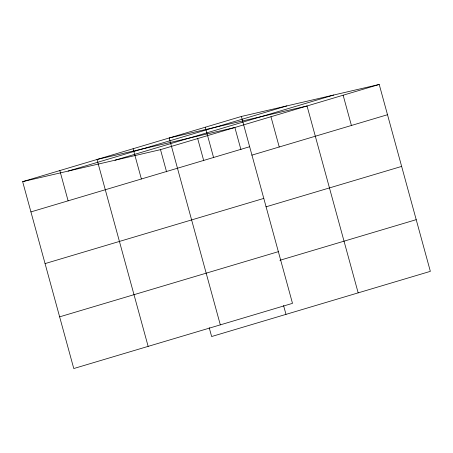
<?xml version="1.0" encoding="UTF-8"?>
<svg xmlns="http://www.w3.org/2000/svg" width="453" height="453" viewBox="0 0 453 453"><rect width="100%" height="100%" fill="white"/><g stroke="black" fill="none" stroke-linecap="round" stroke-linejoin="round"><path stroke-width="0.68" d="M241.37 116.466L292.496 303.351L73.777 368.538L22.65 181.647L241.37 116.466L379.223 84.462L430.35 271.353L211.63 336.534L209.207 327.689M68.143 171.087L286.862 105.906M115.011 160.209L333.731 95.028M22.65 181.647L160.504 149.649L379.223 84.462M30.929 211.908L249.648 146.727M251.834 155.153L387.502 114.722M45.068 263.595L263.788 198.414M265.973 206.84L401.641 166.41M59.637 316.845L278.357 251.664M279.875 260.294L416.211 219.665M343.136 95.221L351.415 125.475M358.17 292.859L307.043 105.974L169.196 137.978L220.322 324.863M270.956 116.727L279.235 146.987M240.939 149.671L234.869 127.486L97.016 159.484L148.142 346.375M283.572 305.532L285.996 314.371M205.283 127.219L213.561 157.48M197.684 138.567L203.754 160.753M160.504 149.649L166.574 171.834M133.103 148.731L141.381 178.992M59.83 170.566L68.109 200.826"/></g></svg>
